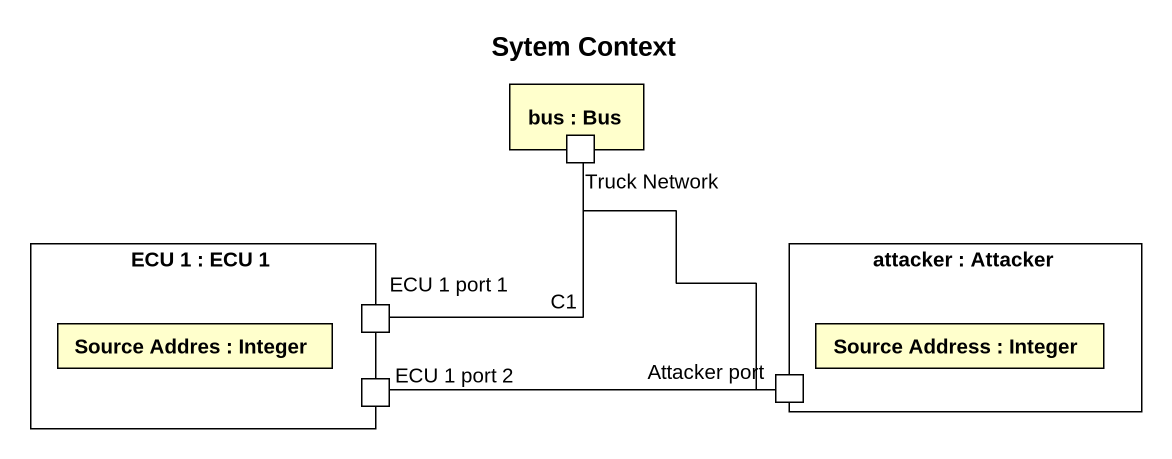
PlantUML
@startuml
title Sytem Context
rectangle "bus : Bus" as bus {
  port "Truck Network" as Truck_Network
}
rectangle "ECU 1 : ECU 1" as ECU_1 {
  rectangle "Source Addres : Integer" as Source_Addres
  port "ECU 1 port 1" as ECU_1_port_1
  port "ECU 1 port 2" as ECU_1_port_2
}
rectangle "attacker : Attacker" as attacker {
  port "Attacker port" as Attacker_port
  rectangle "Source Address : Integer" as Source_Address
}
ECU_1_port_1 -up- Truck_Network : C1
Attacker_port -up- Truck_Network
Attacker_port -left- ECU_1_port_2
@enduml
